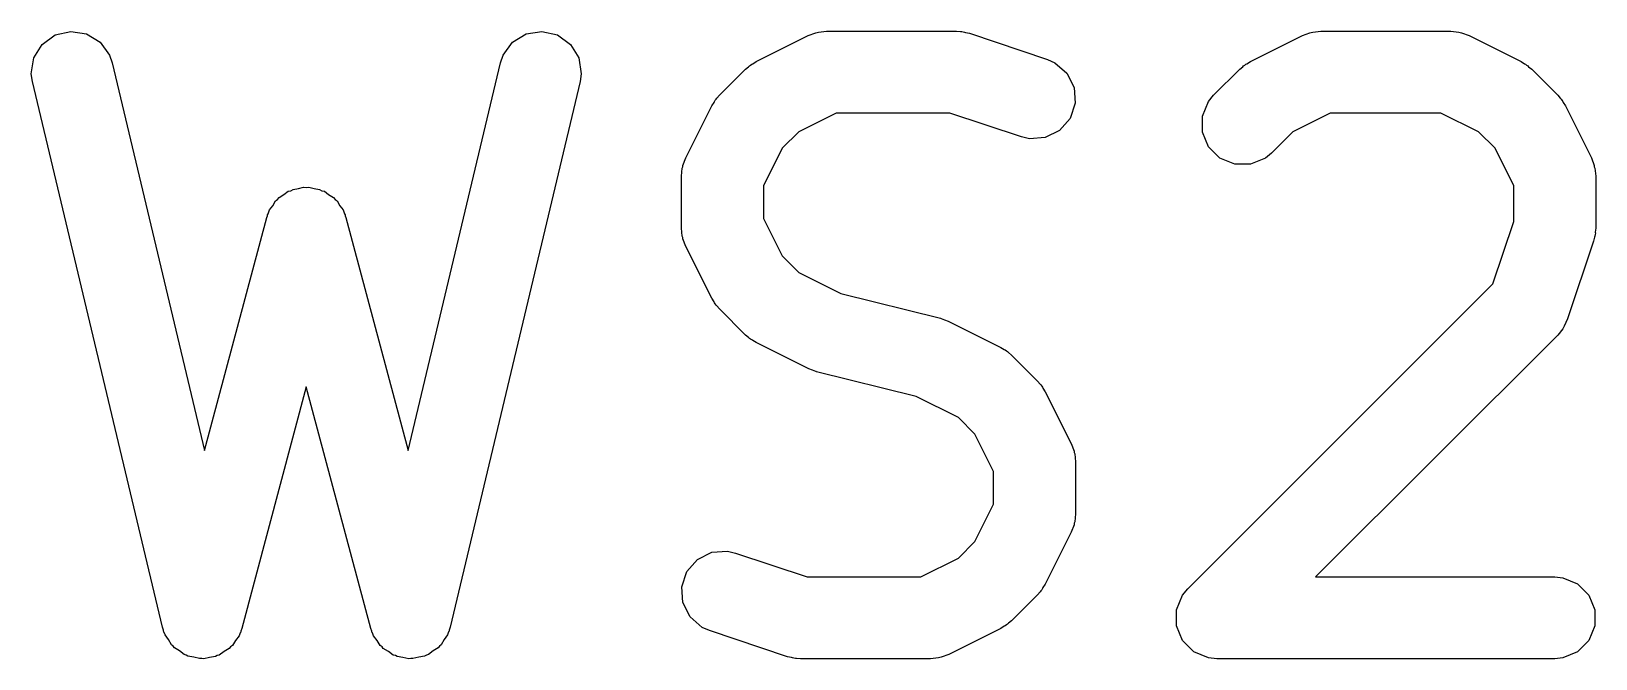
# Model space of a CAD drawing. Extents: x 4.17 to 6.89, y -6.18 to -1.34.
# Drawn here: x 4.2171 to 4.3299, y -5.4027 to -5.3575 of the extents above; entities that cross this region are included whole.
import ezdxf

# ---------------------------------------------------------------- set-up
doc = ezdxf.new("R2010")
doc.units = 0
doc.header["$MEASUREMENT"] = 0
doc.layers.add('BLACK', color=7, linetype='CONTINUOUS')

msp = doc.modelspace()

# ---------------------------------------------------------------- linework, layer by layer
at = {"layer": 'BLACK', "linetype": 'CONTINUOUS'}
for p, q in [((4.21733, -5.3594), (4.21793, -5.35842)), ((4.21793, -5.35842), (4.21887, -5.35774)), ((4.21887, -5.35774), (4.21999, -5.35748)), ((4.21999, -5.35748), (4.22112, -5.35766)), ((4.22112, -5.35766), (4.22211, -5.35826)), ((4.22211, -5.35826), (4.22278, -5.35919)), ((4.25116, -5.35919), (4.25183, -5.35826)), ((4.25183, -5.35826), (4.25282, -5.35766)), ((4.25282, -5.35766), (4.25395, -5.35748)), ((4.25395, -5.35748), (4.25507, -5.35774)), ((4.25507, -5.35774), (4.25601, -5.35842)), ((4.25601, -5.35842), (4.25661, -5.3594)), ((4.2694, -5.35966), (4.27315, -5.35778)), ((4.27315, -5.35778), (4.27369, -5.35758)), ((4.27369, -5.35758), (4.27379, -5.35757)), ((4.27379, -5.35757), (4.27389, -5.35753)), ((4.27389, -5.35753), (4.27447, -5.35747)), ((4.27447, -5.35747), (4.28384, -5.35747)), ((4.28384, -5.35747), (4.28413, -5.3575)), ((4.28413, -5.3575), (4.28421, -5.3575)), ((4.28421, -5.3575), (4.28431, -5.35752)), ((4.28431, -5.35752), (4.28442, -5.35753)), ((4.28442, -5.35753), (4.28449, -5.35756)), ((4.28449, -5.35756), (4.28477, -5.35762)), ((4.28477, -5.35762), (4.2904, -5.3595)), ((4.30502, -5.35966), (4.30877, -5.35778)), ((4.30877, -5.35778), (4.30931, -5.35758)), ((4.30931, -5.35758), (4.30941, -5.35757)), ((4.30941, -5.35757), (4.30951, -5.35753)), ((4.30951, -5.35753), (4.31009, -5.35747)), ((4.31009, -5.35747), (4.31946, -5.35747)), ((4.31946, -5.35747), (4.32004, -5.35753)), ((4.32004, -5.35753), (4.32013, -5.35757)), ((4.32013, -5.35757), (4.32024, -5.35758)), ((4.32024, -5.35758), (4.32078, -5.35778)), ((4.32078, -5.35778), (4.32453, -5.35966)), ((4.21715, -5.36054), (4.21733, -5.3594)), ((4.22278, -5.35919), (4.22297, -5.35974)), ((4.25097, -5.35974), (4.25116, -5.35919)), ((4.25661, -5.3594), (4.25679, -5.36054)), ((4.26915, -5.35982), (4.2694, -5.35966)), ((4.2904, -5.3595), (4.29093, -5.35974)), ((4.30477, -5.35982), (4.30502, -5.35966)), ((4.32453, -5.35966), (4.32478, -5.35982)), ((4.21723, -5.36111), (4.21715, -5.36054)), ((4.22297, -5.35974), (4.22963, -5.38773)), ((4.24431, -5.38773), (4.25097, -5.35974)), ((4.25679, -5.36054), (4.25672, -5.36111)), ((4.26675, -5.36209), (4.26863, -5.36021)), ((4.26863, -5.36021), (4.26885, -5.36003)), ((4.26885, -5.36003), (4.26891, -5.35997)), ((4.26891, -5.35997), (4.26899, -5.35991)), ((4.26899, -5.35991), (4.26908, -5.35985)), ((4.26908, -5.35985), (4.26915, -5.35982)), ((4.29093, -5.35974), (4.2918, -5.36049)), ((4.2918, -5.36049), (4.29231, -5.36152)), ((4.30237, -5.36209), (4.30425, -5.36021)), ((4.30425, -5.36021), (4.30448, -5.36003)), ((4.30448, -5.36003), (4.30453, -5.35997)), ((4.30453, -5.35997), (4.30462, -5.35991)), ((4.30462, -5.35991), (4.3047, -5.35985)), ((4.3047, -5.35985), (4.30477, -5.35982)), ((4.32478, -5.35982), (4.32485, -5.35985)), ((4.32485, -5.35985), (4.32493, -5.35991)), ((4.32493, -5.35991), (4.32502, -5.35997)), ((4.32502, -5.35997), (4.32507, -5.36003)), ((4.32507, -5.36003), (4.3253, -5.36021)), ((4.3253, -5.36021), (4.32717, -5.36209)), ((4.2266, -5.40048), (4.21723, -5.36111)), ((4.25672, -5.36111), (4.24734, -5.40048)), ((4.29231, -5.36152), (4.29239, -5.36267)), ((4.26433, -5.3666), (4.2662, -5.36285)), ((4.2662, -5.36285), (4.26636, -5.36261)), ((4.26636, -5.36261), (4.26639, -5.36254)), ((4.26639, -5.36254), (4.26645, -5.36245)), ((4.26645, -5.36245), (4.26651, -5.36237)), ((4.26651, -5.36237), (4.26657, -5.36231)), ((4.26657, -5.36231), (4.26675, -5.36209)), ((4.29239, -5.36267), (4.29203, -5.36376)), ((4.30157, -5.3636), (4.30201, -5.36254)), ((4.30201, -5.36254), (4.30237, -5.36209)), ((4.32717, -5.36209), (4.32736, -5.36231)), ((4.32736, -5.36231), (4.32742, -5.36237)), ((4.32742, -5.36237), (4.32747, -5.36245)), ((4.32747, -5.36245), (4.32754, -5.36254)), ((4.32754, -5.36254), (4.32757, -5.36261)), ((4.32757, -5.36261), (4.32773, -5.36285)), ((4.32773, -5.36285), (4.3296, -5.3666)), ((4.27516, -5.36338), (4.27247, -5.36473)), ((4.28336, -5.36338), (4.27516, -5.36338)), ((4.28853, -5.3651), (4.28336, -5.36338)), ((4.29203, -5.36376), (4.29127, -5.36463)), ((4.30157, -5.36475), (4.30157, -5.3636)), ((4.31078, -5.36338), (4.30809, -5.36473)), ((4.31876, -5.36338), (4.31078, -5.36338)), ((4.32146, -5.36473), (4.31876, -5.36338)), ((4.27247, -5.36473), (4.27127, -5.36592)), ((4.28909, -5.36523), (4.28853, -5.3651)), ((4.29024, -5.36515), (4.28909, -5.36523)), ((4.29127, -5.36463), (4.29024, -5.36515)), ((4.30201, -5.36582), (4.30157, -5.36475)), ((4.30809, -5.36473), (4.30655, -5.36626)), ((4.32266, -5.36592), (4.32146, -5.36473)), ((4.27127, -5.36592), (4.26992, -5.36862)), ((4.30282, -5.36663), (4.30201, -5.36582)), ((4.30655, -5.36626), (4.3061, -5.36663)), ((4.32401, -5.36862), (4.32266, -5.36592)), ((4.26401, -5.36792), (4.26407, -5.36735)), ((4.26407, -5.36735), (4.26411, -5.36725)), ((4.26411, -5.36725), (4.26412, -5.36715)), ((4.26412, -5.36715), (4.26433, -5.3666)), ((4.30389, -5.36707), (4.30282, -5.36663)), ((4.30504, -5.36707), (4.30389, -5.36707)), ((4.3061, -5.36663), (4.30504, -5.36707)), ((4.3296, -5.3666), (4.32981, -5.36715)), ((4.32981, -5.36715), (4.32981, -5.36725)), ((4.32981, -5.36725), (4.32986, -5.36735)), ((4.32986, -5.36735), (4.32991, -5.36792)), ((4.2364, -5.36883), (4.23678, -5.36873)), ((4.23678, -5.36873), (4.23697, -5.36875)), ((4.23697, -5.36875), (4.23716, -5.36873)), ((4.23716, -5.36873), (4.23754, -5.36883)), ((4.26401, -5.37167), (4.26401, -5.36792)), ((4.26992, -5.36862), (4.26992, -5.37098)), ((4.32401, -5.3712), (4.32401, -5.36862)), ((4.32991, -5.36792), (4.32991, -5.37167)), ((4.23456, -5.37006), (4.23475, -5.36972)), ((4.23475, -5.36972), (4.2349, -5.36961)), ((4.2349, -5.36961), (4.23502, -5.36946)), ((4.23502, -5.36946), (4.23536, -5.36926)), ((4.23536, -5.36926), (4.23567, -5.36902)), ((4.23567, -5.36902), (4.23585, -5.36898)), ((4.23585, -5.36898), (4.23602, -5.36888)), ((4.23602, -5.36888), (4.2364, -5.36883)), ((4.23754, -5.36883), (4.23792, -5.36888)), ((4.23792, -5.36888), (4.23809, -5.36898)), ((4.23809, -5.36898), (4.23827, -5.36902)), ((4.23827, -5.36902), (4.23858, -5.36926)), ((4.23858, -5.36926), (4.23892, -5.36946)), ((4.23892, -5.36946), (4.23904, -5.36961)), ((4.23904, -5.36961), (4.23919, -5.36972)), ((4.23919, -5.36972), (4.23938, -5.37006)), ((4.22963, -5.38773), (4.23412, -5.37091)), ((4.23412, -5.37091), (4.23417, -5.37078)), ((4.23417, -5.37078), (4.23418, -5.37072)), ((4.23418, -5.37072), (4.23421, -5.37065)), ((4.23421, -5.37065), (4.23432, -5.37037)), ((4.23432, -5.37037), (4.23456, -5.37006)), ((4.23938, -5.37006), (4.23962, -5.37037)), ((4.23962, -5.37037), (4.23973, -5.37065)), ((4.23973, -5.37065), (4.23977, -5.37072)), ((4.23977, -5.37072), (4.23977, -5.37078)), ((4.23977, -5.37078), (4.23982, -5.37091)), ((4.23982, -5.37091), (4.24431, -5.38773)), ((4.26992, -5.37098), (4.27127, -5.37367)), ((4.26407, -5.37225), (4.26401, -5.37167)), ((4.3225, -5.3757), (4.32401, -5.3712)), ((4.32989, -5.37204), (4.32987, -5.37215)), ((4.32991, -5.37167), (4.32988, -5.37197)), ((4.32988, -5.37197), (4.32989, -5.37204)), ((4.26411, -5.37235), (4.26407, -5.37225)), ((4.26412, -5.37245), (4.26411, -5.37235)), ((4.26433, -5.373), (4.26412, -5.37245)), ((4.2662, -5.37674), (4.26433, -5.373)), ((4.32976, -5.37261), (4.32789, -5.37823)), ((4.32983, -5.37232), (4.32976, -5.37261)), ((4.32986, -5.37225), (4.32983, -5.37232)), ((4.32987, -5.37215), (4.32986, -5.37225)), ((4.27127, -5.37367), (4.27247, -5.37487)), ((4.27247, -5.37487), (4.2755, -5.37639)), ((4.2755, -5.37639), (4.28268, -5.37818)), ((4.3005, -5.39771), (4.3225, -5.3757)), ((4.26636, -5.37699), (4.2662, -5.37674)), ((4.26639, -5.37706), (4.26636, -5.37699)), ((4.26645, -5.37715), (4.26639, -5.37706)), ((4.26651, -5.37723), (4.26645, -5.37715)), ((4.26657, -5.37729), (4.26651, -5.37723)), ((4.26675, -5.37751), (4.26657, -5.37729)), ((4.26863, -5.37939), (4.26675, -5.37751)), ((4.28268, -5.37818), (4.28272, -5.3782)), ((4.28272, -5.3782), (4.28274, -5.3782)), ((4.28274, -5.3782), (4.28298, -5.37829)), ((4.28298, -5.37829), (4.28323, -5.37838)), ((4.28323, -5.37838), (4.28324, -5.37839)), ((4.28324, -5.37839), (4.28329, -5.37841)), ((4.28329, -5.37841), (4.28703, -5.38028)), ((4.32758, -5.37884), (4.32754, -5.37894)), ((4.32765, -5.37876), (4.32758, -5.37884)), ((4.32789, -5.37823), (4.32765, -5.37876)), ((4.26885, -5.37957), (4.26863, -5.37939)), ((4.26891, -5.37963), (4.26885, -5.37957)), ((4.26899, -5.37969), (4.26891, -5.37963)), ((4.26908, -5.37975), (4.26899, -5.37969)), ((4.26915, -5.37978), (4.26908, -5.37975)), ((4.2694, -5.37994), (4.26915, -5.37978)), ((4.27315, -5.38181), (4.2694, -5.37994)), ((4.32717, -5.37939), (4.30972, -5.39684)), ((4.32754, -5.37894), (4.32717, -5.37939)), ((4.28703, -5.38028), (4.28728, -5.38044)), ((4.28728, -5.38044), (4.28735, -5.38047)), ((4.28735, -5.38047), (4.28744, -5.38053)), ((4.28744, -5.38053), (4.28752, -5.38059)), ((4.28752, -5.38059), (4.28758, -5.38065)), ((4.28758, -5.38065), (4.2878, -5.38084)), ((4.2878, -5.38084), (4.28968, -5.38271)), ((4.27319, -5.38183), (4.27315, -5.38181)), ((4.2732, -5.38184), (4.27319, -5.38183)), ((4.27345, -5.38193), (4.2732, -5.38184)), ((4.27369, -5.38202), (4.27345, -5.38193)), ((4.27371, -5.38202), (4.27369, -5.38202)), ((4.27375, -5.38204), (4.27371, -5.38202)), ((4.28093, -5.38383), (4.27375, -5.38204)), ((4.23697, -5.38313), (4.23232, -5.40056)), ((4.24162, -5.40056), (4.23697, -5.38313)), ((4.28968, -5.38271), (4.28986, -5.38294)), ((4.28986, -5.38294), (4.28992, -5.38299)), ((4.28992, -5.38299), (4.28998, -5.38308)), ((4.28998, -5.38308), (4.29004, -5.38316)), ((4.29004, -5.38316), (4.29007, -5.38323)), ((4.29007, -5.38323), (4.29023, -5.38348)), ((4.28397, -5.38535), (4.28093, -5.38383)), ((4.29023, -5.38348), (4.2921, -5.38723)), ((4.28516, -5.38655), (4.28397, -5.38535)), ((4.28651, -5.38924), (4.28516, -5.38655)), ((4.2921, -5.38723), (4.29231, -5.38777)), ((4.29231, -5.38777), (4.29232, -5.38787)), ((4.29232, -5.38787), (4.29236, -5.38797)), ((4.29236, -5.38797), (4.29242, -5.38855)), ((4.29242, -5.38855), (4.29242, -5.3923)), ((4.28651, -5.3916), (4.28651, -5.38924)), ((4.28516, -5.3943), (4.28651, -5.3916)), ((4.29242, -5.3923), (4.29236, -5.39287)), ((4.29231, -5.39308), (4.2921, -5.39362)), ((4.29232, -5.39297), (4.29231, -5.39308)), ((4.29236, -5.39287), (4.29232, -5.39297)), ((4.28397, -5.39549), (4.28516, -5.3943)), ((4.2921, -5.39362), (4.29023, -5.39737)), ((4.2644, -5.39646), (4.26516, -5.39559)), ((4.26516, -5.39559), (4.26619, -5.39507)), ((4.26619, -5.39507), (4.26734, -5.39499)), ((4.26734, -5.39499), (4.2679, -5.39512)), ((4.2679, -5.39512), (4.27307, -5.39684)), ((4.28127, -5.39684), (4.28397, -5.39549)), ((4.26404, -5.39755), (4.2644, -5.39646)), ((4.27307, -5.39684), (4.28127, -5.39684)), ((4.30972, -5.39684), (4.32696, -5.39684)), ((4.32696, -5.39684), (4.32754, -5.3969)), ((4.32754, -5.3969), (4.3286, -5.39734)), ((4.26412, -5.3987), (4.26404, -5.39755)), ((4.28986, -5.39791), (4.28968, -5.39813)), ((4.28992, -5.39786), (4.28986, -5.39791)), ((4.28998, -5.39777), (4.28992, -5.39786)), ((4.29004, -5.39769), (4.28998, -5.39777)), ((4.29007, -5.39761), (4.29004, -5.39769)), ((4.29023, -5.39737), (4.29007, -5.39761)), ((4.30013, -5.39816), (4.3005, -5.39771)), ((4.3286, -5.39734), (4.32941, -5.39816)), ((4.26463, -5.39973), (4.26412, -5.3987)), ((4.28968, -5.39813), (4.2878, -5.40001)), ((4.29969, -5.39922), (4.30013, -5.39816)), ((4.32941, -5.39816), (4.32986, -5.39922)), ((4.2655, -5.40049), (4.26463, -5.39973)), ((4.28744, -5.40031), (4.28735, -5.40038)), ((4.28752, -5.40025), (4.28744, -5.40031)), ((4.28758, -5.40019), (4.28752, -5.40025)), ((4.2878, -5.40001), (4.28758, -5.40019)), ((4.29969, -5.40037), (4.29969, -5.39922)), ((4.32986, -5.39922), (4.32986, -5.40037)), ((4.22667, -5.40068), (4.2266, -5.40048)), ((4.22668, -5.40075), (4.22667, -5.40068)), ((4.22671, -5.40081), (4.22668, -5.40075)), ((4.22679, -5.40103), (4.22671, -5.40081)), ((4.22704, -5.40137), (4.22679, -5.40103)), ((4.22725, -5.40175), (4.22704, -5.40137)), ((4.23186, -5.40144), (4.23164, -5.4018)), ((4.23212, -5.4011), (4.23186, -5.40144)), ((4.2322, -5.40089), (4.23212, -5.4011)), ((4.23224, -5.40082), (4.2322, -5.40089)), ((4.23225, -5.40075), (4.23224, -5.40082)), ((4.23232, -5.40056), (4.23225, -5.40075)), ((4.24169, -5.40075), (4.24162, -5.40056)), ((4.2417, -5.40082), (4.24169, -5.40075)), ((4.24174, -5.40089), (4.2417, -5.40082)), ((4.24182, -5.4011), (4.24174, -5.40089)), ((4.24208, -5.40144), (4.24182, -5.4011)), ((4.2423, -5.4018), (4.24208, -5.40144)), ((4.2469, -5.40137), (4.24669, -5.40175)), ((4.24715, -5.40103), (4.2469, -5.40137)), ((4.24723, -5.40081), (4.24715, -5.40103)), ((4.24726, -5.40075), (4.24723, -5.40081)), ((4.24727, -5.40068), (4.24726, -5.40075)), ((4.24734, -5.40048), (4.24727, -5.40068)), ((4.26603, -5.40072), (4.2655, -5.40049)), ((4.27166, -5.4026), (4.26603, -5.40072)), ((4.28703, -5.40056), (4.28329, -5.40244)), ((4.28728, -5.40041), (4.28703, -5.40056)), ((4.28735, -5.40038), (4.28728, -5.40041)), ((4.30013, -5.40144), (4.29969, -5.40037)), ((4.30095, -5.40225), (4.30013, -5.40144)), ((4.32941, -5.40144), (4.3286, -5.40225)), ((4.32986, -5.40037), (4.32941, -5.40144)), ((4.22737, -5.40184), (4.22725, -5.40175)), ((4.22746, -5.40196), (4.22737, -5.40184)), ((4.22783, -5.40219), (4.22746, -5.40196)), ((4.22817, -5.40245), (4.22783, -5.40219)), ((4.22831, -5.40248), (4.22817, -5.40245)), ((4.22844, -5.40256), (4.22831, -5.40248)), ((4.22887, -5.40263), (4.22844, -5.40256)), ((4.23055, -5.40252), (4.23042, -5.40259)), ((4.2307, -5.40248), (4.23055, -5.40252)), ((4.23105, -5.40223), (4.2307, -5.40248)), ((4.23142, -5.40201), (4.23105, -5.40223)), ((4.23151, -5.40189), (4.23142, -5.40201)), ((4.23164, -5.4018), (4.23151, -5.40189)), ((4.24243, -5.40189), (4.2423, -5.4018)), ((4.24252, -5.40201), (4.24243, -5.40189)), ((4.24289, -5.40223), (4.24252, -5.40201)), ((4.24324, -5.40248), (4.24289, -5.40223)), ((4.24339, -5.40252), (4.24324, -5.40248)), ((4.24352, -5.40259), (4.24339, -5.40252)), ((4.2455, -5.40256), (4.24507, -5.40263)), ((4.24563, -5.40248), (4.2455, -5.40256)), ((4.24577, -5.40245), (4.24563, -5.40248)), ((4.24611, -5.40219), (4.24577, -5.40245)), ((4.24648, -5.40196), (4.24611, -5.40219)), ((4.24657, -5.40184), (4.24648, -5.40196)), ((4.24669, -5.40175), (4.24657, -5.40184)), ((4.28329, -5.40244), (4.28274, -5.40264)), ((4.30201, -5.40269), (4.30095, -5.40225)), ((4.3286, -5.40225), (4.32754, -5.40269)), ((4.22928, -5.40274), (4.22887, -5.40263)), ((4.22943, -5.40272), (4.22928, -5.40274)), ((4.22958, -5.40275), (4.22943, -5.40272)), ((4.23, -5.40265), (4.22958, -5.40275)), ((4.23042, -5.40259), (4.23, -5.40265)), ((4.24394, -5.40265), (4.24352, -5.40259)), ((4.24436, -5.40275), (4.24394, -5.40265)), ((4.24451, -5.40272), (4.24436, -5.40275)), ((4.24466, -5.40274), (4.24451, -5.40272)), ((4.24507, -5.40263), (4.24466, -5.40274)), ((4.27194, -5.40266), (4.27166, -5.4026)), ((4.27201, -5.40269), (4.27194, -5.40266)), ((4.27212, -5.4027), (4.27201, -5.40269)), ((4.27222, -5.40273), (4.27212, -5.4027)), ((4.2723, -5.40272), (4.27222, -5.40273)), ((4.27259, -5.40275), (4.2723, -5.40272)), ((4.28196, -5.40275), (4.27259, -5.40275)), ((4.28254, -5.40269), (4.28196, -5.40275)), ((4.28264, -5.40265), (4.28254, -5.40269)), ((4.28274, -5.40264), (4.28264, -5.40265)), ((4.30259, -5.40275), (4.30201, -5.40269)), ((4.32696, -5.40275), (4.30259, -5.40275)), ((4.32754, -5.40269), (4.32696, -5.40275))]:
    msp.add_line(p, q, dxfattribs=at)

doc.saveas('drawing.dxf')
